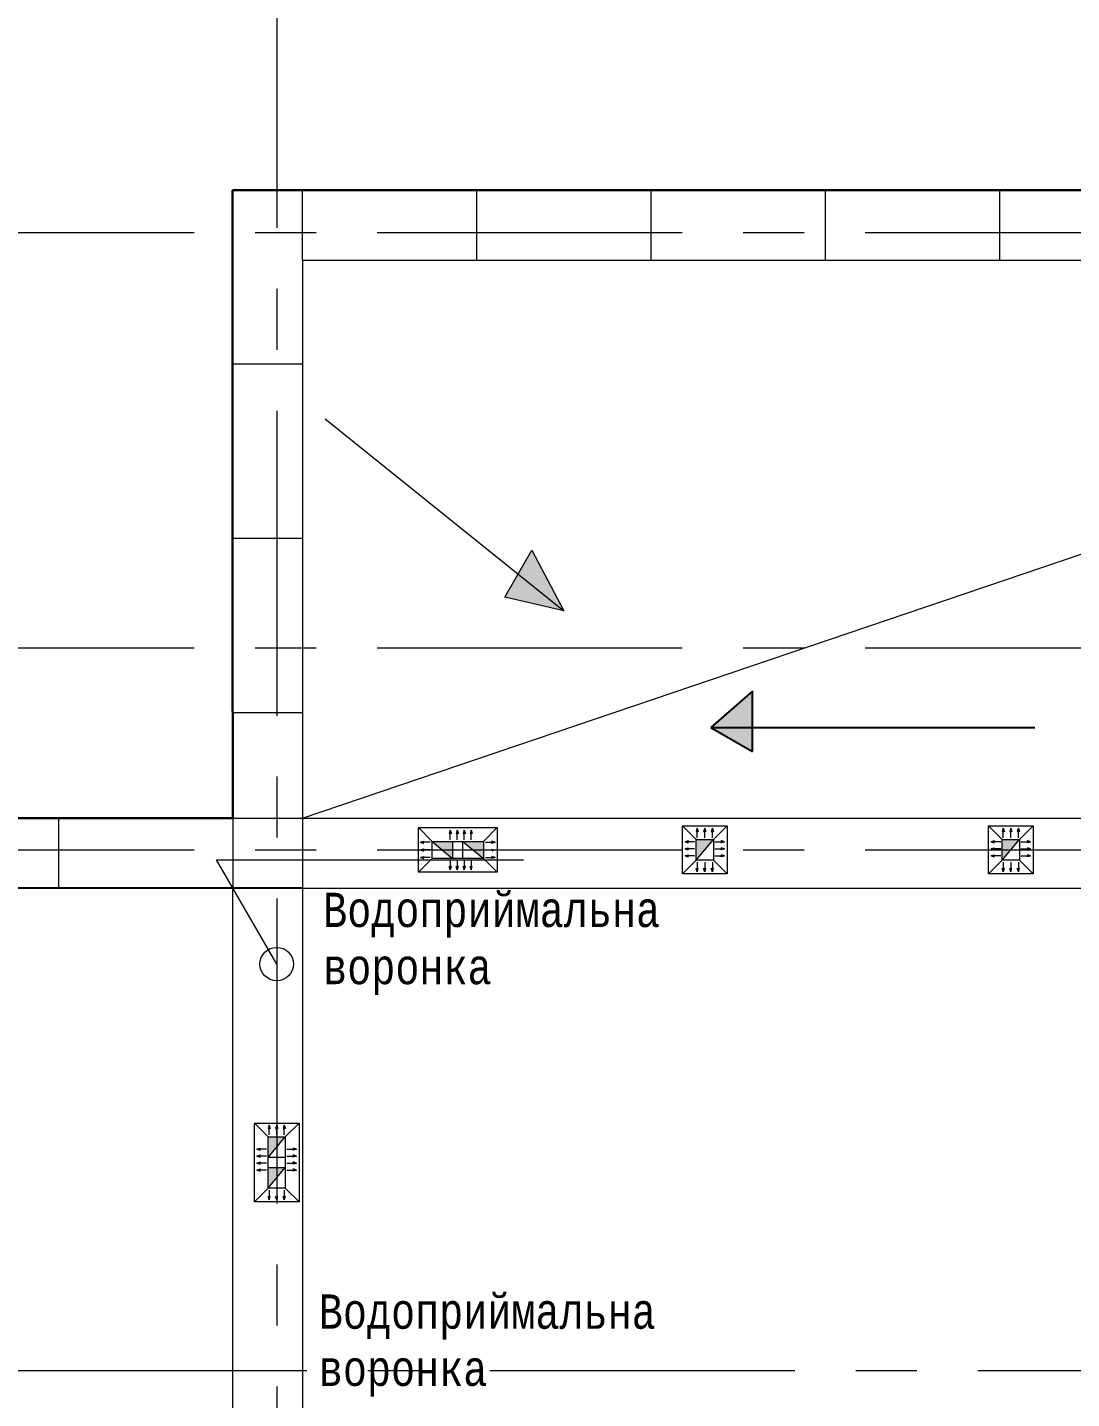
# Model space of a CAD drawing. Header units: millimetres. Extents: x -689206 to 4969298, y -1019800 to 703299.
# Drawn here: x 161613 to 169220, y -718328 to -708333 of the extents above; entities that cross this region are included whole.
import ezdxf

# ---------------------------------------------------------------- set-up
doc = ezdxf.new("R2010")
doc.units = ezdxf.units.MM
doc.linetypes.add('JIS_02_4.0', pattern=[5.5, 4, -1.5])
doc.linetypes.add('осеваяX2', pattern=[101.6, 63.5, -12.7, 12.7, -12.7])
doc.layers.add('кровля', color=211, linetype='Continuous')
doc.layers.add('четотам', color=7, linetype='Continuous')
for name, color, linetype, lineweight in [('РАЗМЕРЫ', 7, 'Continuous', 9), ('сваи', 7, 'JIS_02_4.0', 30), ('стены', 7, 'Continuous', 20)]:
    doc.layers.add(name, color=color, linetype=linetype, lineweight=lineweight)
doc.styles.add('Аннотативный', font='isocteur.ttf', dxfattribs={"width": 0.7, "height": 250})

msp = doc.modelspace()

# ---------------------------------------------------------------- hatches: boundary and pattern name
at = {"layer": 'кровля', "lineweight": 15}
h = msp.add_hatch(color=7, dxfattribs=at)
h.dxf.hatch_style = 1
h.paths.add_polyline_path([(164693.4, -714208.6), (164701.5, -714208.6), (164693.4, -714184.9)])
h.paths.add_polyline_path([(164685.2, -714208.6), (164693.4, -714208.6), (164693.4, -714184.9)])
h = msp.add_hatch(color=7, dxfattribs=at)
h.dxf.hatch_style = 1
h.paths.add_polyline_path([(164744.6, -714184.9), (164736.5, -714208.6), (164744.6, -714208.6)])
h.paths.add_polyline_path([(164744.6, -714184.9), (164744.6, -714208.6), (164752.7, -714208.6)])
h = msp.add_hatch(color=7, dxfattribs=at)
h.dxf.hatch_style = 1
h.paths.add_polyline_path([(164795.9, -714184.9), (164787.7, -714208.6), (164795.9, -714208.6)])
h.paths.add_polyline_path([(164795.9, -714184.9), (164795.9, -714208.6), (164804, -714208.6)])
h = msp.add_hatch(color=7, dxfattribs=at)
h.dxf.hatch_style = 1
h.paths.add_polyline_path([(164845.6, -714184.9), (164837.5, -714208.6), (164845.6, -714208.6)])
h.paths.add_polyline_path([(164845.6, -714184.9), (164845.6, -714208.6), (164853.8, -714208.6)])
at = {"layer": 'кровля', "lineweight": 15, "true_color": 0x000000}
h = msp.add_hatch(color=18, dxfattribs=at)
h.dxf.hatch_style = 1
h.paths.add_polyline_path([(166404, -714269.5), (166427.7, -714277.6), (166427.7, -714269.5)])
h.paths.add_polyline_path([(166404, -714269.5), (166427.7, -714269.5), (166427.7, -714261.3)])
h = msp.add_hatch(color=18, dxfattribs=at)
h.dxf.hatch_style = 1
h.paths.add_polyline_path([(166492.7, -714193.7), (166500.9, -714193.7), (166492.7, -714170.1)])
h.paths.add_polyline_path([(166484.6, -714193.7), (166492.7, -714193.7), (166492.7, -714170.1)])
h = msp.add_hatch(color=18, dxfattribs=at)
h.dxf.hatch_style = 1
h.paths.add_polyline_path([(166548, -714193.7), (166556.2, -714193.7), (166548, -714170.1)])
h.paths.add_polyline_path([(166539.9, -714193.7), (166548, -714193.7), (166548, -714170.1)])
h = msp.add_hatch(color=18, dxfattribs=at)
h.dxf.hatch_style = 1
h.paths.add_polyline_path([(166603.3, -714170.1), (166595.2, -714193.7), (166603.3, -714193.7)])
h.paths.add_polyline_path([(166603.3, -714170.1), (166603.3, -714193.7), (166611.4, -714193.7)])
h = msp.add_hatch(color=18, dxfattribs=at)
h.dxf.hatch_style = 1
h.paths.add_polyline_path([(166668.4, -714269.5), (166668.4, -714277.6), (166692, -714269.5)])
h.paths.add_polyline_path([(166668.4, -714261.3), (166668.4, -714269.5), (166692, -714269.5)])
h = msp.add_hatch(color=18, dxfattribs=at)
h.dxf.hatch_style = 1
h.paths.add_polyline_path([(168634, -714269.5), (168657.7, -714277.6), (168657.7, -714269.5)])
h.paths.add_polyline_path([(168634, -714269.5), (168657.7, -714269.5), (168657.7, -714261.3)])
h = msp.add_hatch(color=18, dxfattribs=at)
h.dxf.hatch_style = 1
h.paths.add_polyline_path([(168722.7, -714193.7), (168730.9, -714193.7), (168722.7, -714170.1)])
h.paths.add_polyline_path([(168714.6, -714193.7), (168722.7, -714193.7), (168722.7, -714170.1)])
h = msp.add_hatch(color=18, dxfattribs=at)
h.dxf.hatch_style = 1
h.paths.add_polyline_path([(168778, -714193.7), (168786.2, -714193.7), (168778, -714170.1)])
h.paths.add_polyline_path([(168769.9, -714193.7), (168778, -714193.7), (168778, -714170.1)])
h = msp.add_hatch(color=18, dxfattribs=at)
h.dxf.hatch_style = 1
h.paths.add_polyline_path([(168833.3, -714170.1), (168825.2, -714193.7), (168833.3, -714193.7)])
h.paths.add_polyline_path([(168833.3, -714170.1), (168833.3, -714193.7), (168841.4, -714193.7)])
h = msp.add_hatch(color=18, dxfattribs=at)
h.dxf.hatch_style = 1
h.paths.add_polyline_path([(168898.4, -714269.5), (168898.4, -714277.6), (168922, -714269.5)])
h.paths.add_polyline_path([(168898.4, -714261.3), (168898.4, -714269.5), (168922, -714269.5)])
at = {"layer": 'кровля', "lineweight": 15}
h = msp.add_hatch(color=7, dxfattribs=at)
h.dxf.hatch_style = 1
h.paths.add_polyline_path([(164476.1, -714273.6), (164499.7, -714281.8), (164499.7, -714273.6)])
h.paths.add_polyline_path([(164476.1, -714273.6), (164499.7, -714273.6), (164499.7, -714265.5)])
h = msp.add_hatch(color=7, dxfattribs=at)
h.dxf.hatch_style = 1
h.paths.add_polyline_path([(164996.3, -714273.6), (164996.3, -714281.8), (165020, -714273.6)])
h.paths.add_polyline_path([(164996.3, -714265.5), (164996.3, -714273.6), (165020, -714273.6)])
h = msp.add_hatch(color=7, dxfattribs=at)
h.dxf.hatch_style = 1
h.paths.add_polyline_path([(164996.3, -714328.9), (164996.3, -714337.1), (165020, -714328.9)])
h.paths.add_polyline_path([(164996.3, -714320.8), (164996.3, -714328.9), (165020, -714328.9)])
at = {"layer": 'кровля', "lineweight": 15, "true_color": 0x000000}
h = msp.add_hatch(color=18, dxfattribs=at)
h.dxf.hatch_style = 1
h.paths.add_polyline_path([(166404, -714320.7), (166427.7, -714328.8), (166427.7, -714320.7)])
h.paths.add_polyline_path([(166404, -714320.7), (166427.7, -714320.7), (166427.7, -714312.6)])
h = msp.add_hatch(color=18, dxfattribs=at)
h.dxf.hatch_style = 1
h.paths.add_polyline_path([(166668.4, -714320.7), (166668.4, -714328.8), (166692, -714320.7)])
h.paths.add_polyline_path([(166668.4, -714312.6), (166668.4, -714320.7), (166692, -714320.7)])
h = msp.add_hatch(color=18, dxfattribs=at)
h.dxf.hatch_style = 1
h.paths.add_polyline_path([(168634, -714320.7), (168657.7, -714328.8), (168657.7, -714320.7)])
h.paths.add_polyline_path([(168634, -714320.7), (168657.7, -714320.7), (168657.7, -714312.6)])
h = msp.add_hatch(color=18, dxfattribs=at)
h.dxf.hatch_style = 1
h.paths.add_polyline_path([(168898.4, -714320.7), (168898.4, -714328.8), (168922, -714320.7)])
h.paths.add_polyline_path([(168898.4, -714312.6), (168898.4, -714320.7), (168922, -714320.7)])
at = {"layer": 'кровля', "lineweight": 15}
h = msp.add_hatch(color=7, dxfattribs=at)
h.dxf.hatch_style = 1
h.paths.add_polyline_path([(164499.7, -714384.2), (164499.7, -714376.1), (164476.1, -714384.2)])
h.paths.add_polyline_path([(164499.7, -714392.3), (164499.7, -714384.2), (164476.1, -714384.2)])
h = msp.add_hatch(color=7, dxfattribs=at)
h.dxf.hatch_style = 1
h.paths.add_polyline_path([(164693.4, -714472.9), (164701.5, -714449.3), (164693.4, -714449.3)])
h.paths.add_polyline_path([(164693.4, -714472.9), (164693.4, -714449.3), (164685.2, -714449.3)])
h = msp.add_hatch(color=7, dxfattribs=at)
h.dxf.hatch_style = 1
h.paths.add_polyline_path([(164744.6, -714449.3), (164736.5, -714449.3), (164744.6, -714472.9)])
h.paths.add_polyline_path([(164752.7, -714449.3), (164744.6, -714449.3), (164744.6, -714472.9)])
h = msp.add_hatch(color=7, dxfattribs=at)
h.dxf.hatch_style = 1
h.paths.add_polyline_path([(164795.9, -714449.3), (164787.7, -714449.3), (164795.9, -714472.9)])
h.paths.add_polyline_path([(164804, -714449.3), (164795.9, -714449.3), (164795.9, -714472.9)])
h = msp.add_hatch(color=7, dxfattribs=at)
h.dxf.hatch_style = 1
h.paths.add_polyline_path([(164845.6, -714449.3), (164837.5, -714449.3), (164845.6, -714472.9)])
h.paths.add_polyline_path([(164853.8, -714449.3), (164845.6, -714449.3), (164845.6, -714472.9)])
h = msp.add_hatch(color=7, dxfattribs=at)
h.dxf.hatch_style = 1
h.paths.add_polyline_path([(165020, -714384.2), (164996.3, -714376.1), (164996.3, -714384.2)])
h.paths.add_polyline_path([(165020, -714384.2), (164996.3, -714384.2), (164996.3, -714392.3)])
at = {"layer": 'кровля', "lineweight": 15, "true_color": 0x000000}
h = msp.add_hatch(color=18, dxfattribs=at)
h.dxf.hatch_style = 1
h.paths.add_polyline_path([(166427.7, -714372), (166427.7, -714363.8), (166404, -714372)])
h.paths.add_polyline_path([(166427.7, -714380.1), (166427.7, -714372), (166404, -714372)])
h = msp.add_hatch(color=18, dxfattribs=at)
h.dxf.hatch_style = 1
h.paths.add_polyline_path([(166692, -714372), (166668.4, -714363.8), (166668.4, -714372)])
h.paths.add_polyline_path([(166692, -714372), (166668.4, -714372), (166668.4, -714380.1)])
h = msp.add_hatch(color=18, dxfattribs=at)
h.dxf.hatch_style = 1
h.paths.add_polyline_path([(168657.7, -714372), (168657.7, -714363.8), (168634, -714372)])
h.paths.add_polyline_path([(168657.7, -714380.1), (168657.7, -714372), (168634, -714372)])
h = msp.add_hatch(color=18, dxfattribs=at)
h.dxf.hatch_style = 1
h.paths.add_polyline_path([(168922, -714372), (168898.4, -714363.8), (168898.4, -714372)])
h.paths.add_polyline_path([(168922, -714372), (168898.4, -714372), (168898.4, -714380.1)])
h = msp.add_hatch(color=18, dxfattribs=at)
h.dxf.hatch_style = 1
h.paths.add_polyline_path([(166500.9, -714464.1), (166492.7, -714464.1), (166492.7, -714487.7)])
h.paths.add_polyline_path([(166492.7, -714464.1), (166484.6, -714464.1), (166492.7, -714487.7)])
h = msp.add_hatch(color=18, dxfattribs=at)
h.dxf.hatch_style = 1
h.paths.add_polyline_path([(166556.2, -714464.1), (166548, -714464.1), (166548, -714487.7)])
h.paths.add_polyline_path([(166548, -714464.1), (166539.9, -714464.1), (166548, -714487.7)])
h = msp.add_hatch(color=18, dxfattribs=at)
h.dxf.hatch_style = 1
h.paths.add_polyline_path([(166603.3, -714464.1), (166595.2, -714464.1), (166603.3, -714487.7)])
h.paths.add_polyline_path([(166611.4, -714464.1), (166603.3, -714464.1), (166603.3, -714487.7)])
h = msp.add_hatch(color=18, dxfattribs=at)
h.dxf.hatch_style = 1
h.paths.add_polyline_path([(168730.9, -714464.1), (168722.7, -714464.1), (168722.7, -714487.7)])
h.paths.add_polyline_path([(168722.7, -714464.1), (168714.6, -714464.1), (168722.7, -714487.7)])
h = msp.add_hatch(color=18, dxfattribs=at)
h.dxf.hatch_style = 1
h.paths.add_polyline_path([(168786.2, -714464.1), (168778, -714464.1), (168778, -714487.7)])
h.paths.add_polyline_path([(168778, -714464.1), (168769.9, -714464.1), (168778, -714487.7)])
h = msp.add_hatch(color=18, dxfattribs=at)
h.dxf.hatch_style = 1
h.paths.add_polyline_path([(168833.3, -714464.1), (168825.2, -714464.1), (168833.3, -714487.7)])
h.paths.add_polyline_path([(168841.4, -714464.1), (168833.3, -714464.1), (168833.3, -714487.7)])
at = {"layer": 'кровля', "lineweight": 15}
h = msp.add_hatch(color=7, dxfattribs=at)
h.dxf.hatch_style = 1
h.paths.add_polyline_path([(163373.8, -716359.7), (163381.9, -716359.7), (163373.8, -716336.1)])
h.paths.add_polyline_path([(163365.7, -716359.7), (163373.8, -716359.7), (163373.8, -716336.1)])
h = msp.add_hatch(color=7, dxfattribs=at)
h.dxf.hatch_style = 1
h.paths.add_polyline_path([(163429.1, -716359.7), (163437.2, -716359.7), (163429.1, -716336.1)])
h.paths.add_polyline_path([(163420.9, -716359.7), (163429.1, -716359.7), (163429.1, -716336.1)])
h = msp.add_hatch(color=7, dxfattribs=at)
h.dxf.hatch_style = 1
h.paths.add_polyline_path([(163484.4, -716336.1), (163476.2, -716359.7), (163484.4, -716359.7)])
h.paths.add_polyline_path([(163484.4, -716336.1), (163484.4, -716359.7), (163492.5, -716359.7)])
h = msp.add_hatch(color=7, dxfattribs=at)
h.dxf.hatch_style = 1
h.paths.add_polyline_path([(163285.1, -716510.4), (163308.7, -716518.5), (163308.7, -716510.4)])
h.paths.add_polyline_path([(163285.1, -716510.4), (163308.7, -716510.4), (163308.7, -716502.2)])
h = msp.add_hatch(color=7, dxfattribs=at)
h.dxf.hatch_style = 1
h.paths.add_polyline_path([(163285.1, -716560.2), (163308.7, -716568.3), (163308.7, -716560.2)])
h.paths.add_polyline_path([(163285.1, -716560.2), (163308.7, -716560.2), (163308.7, -716552)])
h = msp.add_hatch(color=7, dxfattribs=at)
h.dxf.hatch_style = 1
h.paths.add_polyline_path([(163549.4, -716510.4), (163549.4, -716518.5), (163573.1, -716510.4)])
h.paths.add_polyline_path([(163549.4, -716502.2), (163549.4, -716510.4), (163573.1, -716510.4)])
h = msp.add_hatch(color=7, dxfattribs=at)
h.dxf.hatch_style = 1
h.paths.add_polyline_path([(163549.4, -716560.2), (163549.4, -716568.3), (163573.1, -716560.2)])
h.paths.add_polyline_path([(163549.4, -716552), (163549.4, -716560.2), (163573.1, -716560.2)])
h = msp.add_hatch(color=7, dxfattribs=at)
h.dxf.hatch_style = 1
h.paths.add_polyline_path([(163285.1, -716611.4), (163308.7, -716619.6), (163308.7, -716611.4)])
h.paths.add_polyline_path([(163285.1, -716611.4), (163308.7, -716611.4), (163308.7, -716603.3)])
h = msp.add_hatch(color=7, dxfattribs=at)
h.dxf.hatch_style = 1
h.paths.add_polyline_path([(163308.7, -716662.7), (163308.7, -716654.5), (163285.1, -716662.7)])
h.paths.add_polyline_path([(163308.7, -716670.8), (163308.7, -716662.7), (163285.1, -716662.7)])
h = msp.add_hatch(color=7, dxfattribs=at)
h.dxf.hatch_style = 1
h.paths.add_polyline_path([(163549.4, -716611.4), (163549.4, -716619.6), (163573.1, -716611.4)])
h.paths.add_polyline_path([(163549.4, -716603.3), (163549.4, -716611.4), (163573.1, -716611.4)])
h = msp.add_hatch(color=7, dxfattribs=at)
h.dxf.hatch_style = 1
h.paths.add_polyline_path([(163573.1, -716662.7), (163549.4, -716654.5), (163549.4, -716662.7)])
h.paths.add_polyline_path([(163573.1, -716662.7), (163549.4, -716662.7), (163549.4, -716670.8)])
h = msp.add_hatch(color=7, dxfattribs=at)
h.dxf.hatch_style = 1
h.paths.add_polyline_path([(163373.8, -716880), (163381.9, -716856.3), (163373.8, -716856.3)])
h.paths.add_polyline_path([(163373.8, -716880), (163373.8, -716856.3), (163365.7, -716856.3)])
h = msp.add_hatch(color=7, dxfattribs=at)
h.dxf.hatch_style = 1
h.paths.add_polyline_path([(163429.1, -716880), (163437.2, -716856.3), (163429.1, -716856.3)])
h.paths.add_polyline_path([(163429.1, -716880), (163429.1, -716856.3), (163420.9, -716856.3)])
h = msp.add_hatch(color=7, dxfattribs=at)
h.dxf.hatch_style = 1
h.paths.add_polyline_path([(163484.4, -716856.3), (163476.2, -716856.3), (163484.4, -716880)])
h.paths.add_polyline_path([(163492.5, -716856.3), (163484.4, -716856.3), (163484.4, -716880)])
at = {"layer": 'РАЗМЕРЫ', "lineweight": 20, "ltscale": 150}
h = msp.add_hatch(color=256, dxfattribs=at)
h.dxf.hatch_style = 1
h.paths.add_polyline_path([(166610.5, -714253.9), (166485.5, -714253.9), (166485.5, -714403.9)])
h = msp.add_hatch(color=256, dxfattribs=at)
h.dxf.hatch_style = 1
h.paths.add_polyline_path([(168840.5, -714253.9), (168715.5, -714253.9), (168715.5, -714403.9)])
h = msp.add_hatch(color=256, dxfattribs=at)
h.dxf.hatch_style = 1
h.paths.add_polyline_path([(164934.9, -714391.4), (164934.9, -714266.4), (164784.9, -714266.4)])
h.paths.add_polyline_path([(164711.1, -714391.4), (164711.1, -714266.4), (164561.1, -714266.4)])
h = msp.add_hatch(color=256, dxfattribs=at)
h.dxf.hatch_style = 1
h.paths.add_polyline_path([(163491.6, -716421.1), (163366.6, -716421.1), (163366.6, -716571.1)])
h.paths.add_polyline_path([(163491.6, -716644.9), (163366.6, -716644.9), (163366.6, -716794.9)])
at = {"layer": 'сваи', "lineweight": 20, "ltscale": 15000}
h = msp.add_hatch(color=256, dxfattribs=at)
h.dxf.hatch_style = 1
h.paths.add_polyline_path([(165289, -712144.2), (165188, -712319), (165521.1, -712587)])
h.paths.add_polyline_path([(165188, -712319), (165091.1, -712487), (165521.1, -712587)])
h.paths.add_polyline_path([(166896.6, -713437), (166592.6, -713437), (166896.6, -713612.5)])
h.paths.add_polyline_path([(166896.6, -713172.1), (166592.6, -713437), (166896.6, -713437)])
h.paths.add_polyline_path([(165084.7, -718858), (164716.3, -719129.8), (165084.7, -719129.8)])
h.paths.add_polyline_path([(165084.7, -719129.8), (164716.3, -719129.8), (165084.7, -719342.5)])
h.paths.add_polyline_path([(161758.2, -718808.7), (161758.2, -719085), (162236.8, -719085)])
h.paths.add_polyline_path([(162236.8, -719085), (161758.2, -719085), (161758.2, -719320.4)])
h.paths.add_polyline_path([(164536.6, -724947), (164232.6, -724947), (164536.6, -725122.5)])
h.paths.add_polyline_path([(164536.6, -724682.1), (164232.6, -724947), (164536.6, -724947)])
h.paths.add_polyline_path([(162069.9, -724719.8), (162069.9, -724895.3), (162373.9, -724895.3)])
h.paths.add_polyline_path([(162373.9, -724895.3), (162069.9, -724895.3), (162069.9, -725160.1)])
h.paths.add_polyline_path([(166896.6, -730002.1), (166592.6, -730267), (166896.6, -730267)])
h.paths.add_polyline_path([(166896.6, -730267), (166592.6, -730267), (166896.6, -730442.5)])
h.paths.add_polyline_path([(165521.1, -731167), (165078.3, -731399.1), (165253.1, -731500)])
h.paths.add_polyline_path([(165521.1, -731167), (165253.1, -731500), (165421.1, -731597)])

# ---------------------------------------------------------------- linework, layer by layer
at = {"layer": 'кровля', "color": 18, "lineweight": 15, "true_color": 0x000000}
for p, q in [((166485.5, -714253.9), (166385.5, -714153.9)), ((166610.5, -714253.9), (166710.5, -714153.9)), ((168715.5, -714253.9), (168615.5, -714153.9)), ((168840.5, -714253.9), (168940.5, -714153.9)), ((166404, -714269.5), (166427.7, -714261.3)), ((166427.7, -714261.3), (166427.7, -714269.5)), ((166492.7, -714170.1), (166484.6, -714193.7)), ((166484.6, -714193.7), (166492.7, -714193.7)), ((166492.7, -714240.1), (166492.7, -714170.1)), ((166492.7, -714170.1), (166500.9, -714193.7)), ((166500.9, -714193.7), (166492.7, -714193.7)), ((166548, -714170.1), (166539.9, -714193.7)), ((166539.9, -714193.7), (166548, -714193.7)), ((166548, -714240.1), (166548, -714170.1)), ((166548, -714170.1), (166556.2, -714193.7)), ((166556.2, -714193.7), (166548, -714193.7)), ((166603.3, -714170.1), (166595.2, -714193.7)), ((166595.2, -714193.7), (166603.3, -714193.7)), ((166603.3, -714240.1), (166603.3, -714170.1)), ((166603.3, -714170.1), (166611.4, -714193.7)), ((166611.4, -714193.7), (166603.3, -714193.7)), ((166692, -714269.5), (166668.4, -714261.3)), ((166668.4, -714261.3), (166668.4, -714269.5)), ((168634, -714269.5), (168657.7, -714261.3)), ((168657.7, -714261.3), (168657.7, -714269.5)), ((168722.7, -714170.1), (168714.6, -714193.7)), ((168714.6, -714193.7), (168722.7, -714193.7)), ((168722.7, -714240.1), (168722.7, -714170.1)), ((168722.7, -714170.1), (168730.9, -714193.7)), ((168730.9, -714193.7), (168722.7, -714193.7)), ((168778, -714170.1), (168769.9, -714193.7)), ((168769.9, -714193.7), (168778, -714193.7)), ((168778, -714240.1), (168778, -714170.1)), ((168778, -714170.1), (168786.2, -714193.7)), ((168786.2, -714193.7), (168778, -714193.7)), ((168833.3, -714170.1), (168825.2, -714193.7)), ((168825.2, -714193.7), (168833.3, -714193.7)), ((168833.3, -714240.1), (168833.3, -714170.1)), ((168833.3, -714170.1), (168841.4, -714193.7)), ((168841.4, -714193.7), (168833.3, -714193.7)), ((168922, -714269.5), (168898.4, -714261.3)), ((168898.4, -714261.3), (168898.4, -714269.5)), ((166474, -714269.5), (166404, -714269.5)), ((166404, -714269.5), (166427.7, -714277.6)), ((166404, -714320.7), (166427.7, -714312.6)), ((166474, -714320.7), (166404, -714320.7)), ((166404, -714320.7), (166427.7, -714328.8)), ((166427.7, -714277.6), (166427.7, -714269.5)), ((166427.7, -714312.6), (166427.7, -714320.7)), ((166427.7, -714328.8), (166427.7, -714320.7)), ((166622, -714269.5), (166692, -714269.5)), ((166622, -714320.7), (166692, -714320.7)), ((166692, -714269.5), (166668.4, -714277.6)), ((166668.4, -714277.6), (166668.4, -714269.5)), ((166692, -714320.7), (166668.4, -714312.6)), ((166668.4, -714312.6), (166668.4, -714320.7)), ((166692, -714320.7), (166668.4, -714328.8)), ((166668.4, -714328.8), (166668.4, -714320.7)), ((168704, -714269.5), (168634, -714269.5)), ((168634, -714269.5), (168657.7, -714277.6)), ((168634, -714320.7), (168657.7, -714312.6)), ((168704, -714320.7), (168634, -714320.7)), ((168634, -714320.7), (168657.7, -714328.8)), ((168657.7, -714277.6), (168657.7, -714269.5)), ((168657.7, -714312.6), (168657.7, -714320.7)), ((168657.7, -714328.8), (168657.7, -714320.7)), ((168852, -714269.5), (168922, -714269.5)), ((168852, -714320.7), (168922, -714320.7)), ((168922, -714269.5), (168898.4, -714277.6)), ((168898.4, -714277.6), (168898.4, -714269.5)), ((168922, -714320.7), (168898.4, -714312.6)), ((168898.4, -714312.6), (168898.4, -714320.7)), ((168922, -714320.7), (168898.4, -714328.8)), ((168898.4, -714328.8), (168898.4, -714320.7)), ((166485.5, -714403.9), (166385.5, -714503.9)), ((166404, -714372), (166427.7, -714363.8)), ((166474, -714372), (166404, -714372)), ((166404, -714372), (166427.7, -714380.1)), ((166427.7, -714363.8), (166427.7, -714372)), ((166427.7, -714380.1), (166427.7, -714372)), ((166492.7, -714417.7), (166492.7, -714487.7)), ((166548, -714417.7), (166548, -714487.7)), ((166603.3, -714417.7), (166603.3, -714487.7)), ((166610.5, -714403.9), (166710.5, -714503.9)), ((166622, -714372), (166692, -714372)), ((166692, -714372), (166668.4, -714363.8)), ((166668.4, -714363.8), (166668.4, -714372)), ((166692, -714372), (166668.4, -714380.1)), ((166668.4, -714380.1), (166668.4, -714372)), ((168715.5, -714403.9), (168615.5, -714503.9)), ((168634, -714372), (168657.7, -714363.8)), ((168704, -714372), (168634, -714372)), ((168634, -714372), (168657.7, -714380.1)), ((168657.7, -714363.8), (168657.7, -714372)), ((168657.7, -714380.1), (168657.7, -714372)), ((168722.7, -714417.7), (168722.7, -714487.7)), ((168778, -714417.7), (168778, -714487.7)), ((168833.3, -714417.7), (168833.3, -714487.7)), ((168840.5, -714403.9), (168940.5, -714503.9)), ((168852, -714372), (168922, -714372)), ((168922, -714372), (168898.4, -714363.8)), ((168898.4, -714363.8), (168898.4, -714372)), ((168922, -714372), (168898.4, -714380.1)), ((168898.4, -714380.1), (168898.4, -714372)), ((166492.7, -714487.7), (166484.6, -714464.1)), ((166484.6, -714464.1), (166492.7, -714464.1)), ((166492.7, -714487.7), (166500.9, -714464.1)), ((166500.9, -714464.1), (166492.7, -714464.1)), ((166548, -714487.7), (166539.9, -714464.1)), ((166539.9, -714464.1), (166548, -714464.1)), ((166548, -714487.7), (166556.2, -714464.1)), ((166556.2, -714464.1), (166548, -714464.1)), ((166603.3, -714487.7), (166595.2, -714464.1)), ((166595.2, -714464.1), (166603.3, -714464.1)), ((166603.3, -714487.7), (166611.4, -714464.1)), ((166611.4, -714464.1), (166603.3, -714464.1)), ((168722.7, -714487.7), (168714.6, -714464.1)), ((168714.6, -714464.1), (168722.7, -714464.1)), ((168722.7, -714487.7), (168730.9, -714464.1)), ((168730.9, -714464.1), (168722.7, -714464.1)), ((168778, -714487.7), (168769.9, -714464.1)), ((168769.9, -714464.1), (168778, -714464.1)), ((168778, -714487.7), (168786.2, -714464.1)), ((168786.2, -714464.1), (168778, -714464.1)), ((168833.3, -714487.7), (168825.2, -714464.1)), ((168825.2, -714464.1), (168833.3, -714464.1)), ((168833.3, -714487.7), (168841.4, -714464.1)), ((168841.4, -714464.1), (168833.3, -714464.1))]:
    msp.add_line(p, q, dxfattribs=at)
at = {"layer": 'кровля', "color": 7, "lineweight": 15}
for p, q in [((164561.1, -714266.4), (164461.1, -714166.4)), ((164693.4, -714184.9), (164685.2, -714208.6)), ((164685.2, -714208.6), (164693.4, -714208.6)), ((164693.4, -714254.9), (164693.4, -714184.9)), ((164693.4, -714184.9), (164701.5, -714208.6)), ((164701.5, -714208.6), (164693.4, -714208.6)), ((164744.6, -714184.9), (164736.5, -714208.6)), ((164736.5, -714208.6), (164744.6, -714208.6)), ((164744.6, -714254.9), (164744.6, -714184.9)), ((164744.6, -714184.9), (164752.7, -714208.6)), ((164752.7, -714208.6), (164744.6, -714208.6)), ((164795.9, -714184.9), (164787.7, -714208.6)), ((164787.7, -714208.6), (164795.9, -714208.6)), ((164795.9, -714254.9), (164795.9, -714184.9)), ((164795.9, -714184.9), (164804, -714208.6)), ((164804, -714208.6), (164795.9, -714208.6)), ((164845.6, -714184.9), (164837.5, -714208.6)), ((164837.5, -714208.6), (164845.6, -714208.6)), ((164845.6, -714254.9), (164845.6, -714184.9)), ((164845.6, -714184.9), (164853.8, -714208.6)), ((164853.8, -714208.6), (164845.6, -714208.6)), ((164934.9, -714266.4), (165034.9, -714166.4)), ((164476.1, -714273.6), (164499.7, -714265.5)), ((164546.1, -714273.6), (164476.1, -714273.6)), ((164476.1, -714273.6), (164499.7, -714281.8)), ((164476.1, -714328.9), (164499.7, -714320.8)), ((164546.1, -714328.9), (164476.1, -714328.9)), ((164476.1, -714328.9), (164499.7, -714337.1)), ((164499.7, -714265.5), (164499.7, -714273.6)), ((164499.7, -714281.8), (164499.7, -714273.6)), ((164499.7, -714320.8), (164499.7, -714328.9)), ((164950, -714273.6), (165020, -714273.6)), ((164950, -714328.9), (165020, -714328.9)), ((165020, -714273.6), (164996.3, -714265.5)), ((164996.3, -714265.5), (164996.3, -714273.6)), ((165020, -714273.6), (164996.3, -714281.8)), ((164996.3, -714281.8), (164996.3, -714273.6)), ((165020, -714328.9), (164996.3, -714337.1)), ((164561.1, -714391.4), (164461.1, -714491.4)), ((164476.1, -714384.2), (164499.7, -714376.1)), ((164546.1, -714384.2), (164476.1, -714384.2)), ((164476.1, -714384.2), (164499.7, -714392.3)), ((164499.7, -714376.1), (164499.7, -714384.2)), ((164499.7, -714392.3), (164499.7, -714384.2)), ((164693.4, -714472.9), (164685.2, -714449.3)), ((164685.2, -714449.3), (164693.4, -714449.3)), ((164693.4, -714402.9), (164693.4, -714472.9)), ((164693.4, -714472.9), (164701.5, -714449.3)), ((164701.5, -714449.3), (164693.4, -714449.3)), ((164744.6, -714472.9), (164736.5, -714449.3)), ((164736.5, -714449.3), (164744.6, -714449.3)), ((164744.6, -714402.9), (164744.6, -714472.9)), ((164744.6, -714472.9), (164752.7, -714449.3)), ((164752.7, -714449.3), (164744.6, -714449.3)), ((164795.9, -714472.9), (164787.7, -714449.3)), ((164787.7, -714449.3), (164795.9, -714449.3)), ((164795.9, -714402.9), (164795.9, -714472.9)), ((164795.9, -714472.9), (164804, -714449.3)), ((164804, -714449.3), (164795.9, -714449.3)), ((164845.6, -714472.9), (164837.5, -714449.3)), ((164837.5, -714449.3), (164845.6, -714449.3)), ((164845.6, -714402.9), (164845.6, -714472.9)), ((164845.6, -714472.9), (164853.8, -714449.3)), ((164853.8, -714449.3), (164845.6, -714449.3)), ((164934.9, -714391.4), (165034.9, -714491.4)), ((164950, -714384.2), (165020, -714384.2)), ((165020, -714384.2), (164996.3, -714376.1)), ((164996.3, -714376.1), (164996.3, -714384.2)), ((165020, -714384.2), (164996.3, -714392.3)), ((164996.3, -714392.3), (164996.3, -714384.2)), ((163366.6, -716421.1), (163266.6, -716321.1)), ((163373.8, -716336.1), (163365.7, -716359.7)), ((163365.7, -716359.7), (163373.8, -716359.7)), ((163373.8, -716406.1), (163373.8, -716336.1)), ((163373.8, -716336.1), (163381.9, -716359.7)), ((163381.9, -716359.7), (163373.8, -716359.7)), ((163429.1, -716336.1), (163420.9, -716359.7)), ((163420.9, -716359.7), (163429.1, -716359.7)), ((163429.1, -716406.1), (163429.1, -716336.1)), ((163429.1, -716336.1), (163437.2, -716359.7)), ((163484.4, -716336.1), (163476.2, -716359.7)), ((163476.2, -716359.7), (163484.4, -716359.7)), ((163484.4, -716406.1), (163484.4, -716336.1)), ((163484.4, -716336.1), (163492.5, -716359.7)), ((163492.5, -716359.7), (163484.4, -716359.7)), ((163491.6, -716421.1), (163591.6, -716321.1)), ((163285.1, -716510.4), (163308.7, -716502.2)), ((163355.1, -716510.4), (163285.1, -716510.4)), ((163285.1, -716510.4), (163308.7, -716518.5)), ((163285.1, -716560.2), (163308.7, -716552)), ((163355.1, -716560.2), (163285.1, -716560.2)), ((163285.1, -716560.2), (163308.7, -716568.3)), ((163308.7, -716502.2), (163308.7, -716510.4)), ((163308.7, -716518.5), (163308.7, -716510.4)), ((163308.7, -716552), (163308.7, -716560.2)), ((163308.7, -716568.3), (163308.7, -716560.2)), ((163503.1, -716510.4), (163573.1, -716510.4)), ((163503.1, -716560.2), (163573.1, -716560.2)), ((163573.1, -716510.4), (163549.4, -716502.2)), ((163549.4, -716502.2), (163549.4, -716510.4)), ((163573.1, -716510.4), (163549.4, -716518.5)), ((163549.4, -716518.5), (163549.4, -716510.4)), ((163573.1, -716560.2), (163549.4, -716552)), ((163549.4, -716552), (163549.4, -716560.2)), ((163573.1, -716560.2), (163549.4, -716568.3)), ((163549.4, -716568.3), (163549.4, -716560.2)), ((163285.1, -716611.4), (163308.7, -716603.3)), ((163355.1, -716611.4), (163285.1, -716611.4)), ((163285.1, -716611.4), (163308.7, -716619.6)), ((163285.1, -716662.7), (163308.7, -716654.5)), ((163308.7, -716603.3), (163308.7, -716611.4)), ((163308.7, -716619.6), (163308.7, -716611.4)), ((163308.7, -716654.5), (163308.7, -716662.7)), ((163503.1, -716611.4), (163573.1, -716611.4)), ((163573.1, -716611.4), (163549.4, -716603.3)), ((163549.4, -716603.3), (163549.4, -716611.4)), ((163573.1, -716611.4), (163549.4, -716619.6)), ((163549.4, -716619.6), (163549.4, -716611.4)), ((163573.1, -716662.7), (163549.4, -716654.5)), ((163549.4, -716654.5), (163549.4, -716662.7)), ((163355.1, -716662.7), (163285.1, -716662.7)), ((163285.1, -716662.7), (163308.7, -716670.8)), ((163308.7, -716670.8), (163308.7, -716662.7)), ((163503.1, -716662.7), (163573.1, -716662.7)), ((163573.1, -716662.7), (163549.4, -716670.8)), ((163549.4, -716670.8), (163549.4, -716662.7)), ((163366.6, -716794.9), (163266.6, -716894.9)), ((163373.8, -716880), (163365.7, -716856.3)), ((163365.7, -716856.3), (163373.8, -716856.3)), ((163373.8, -716810), (163373.8, -716880)), ((163373.8, -716880), (163381.9, -716856.3)), ((163381.9, -716856.3), (163373.8, -716856.3)), ((163429.1, -716880), (163420.9, -716856.3)), ((163429.1, -716810), (163429.1, -716880)), ((163429.1, -716880), (163437.2, -716856.3)), ((163437.2, -716856.3), (163429.1, -716856.3)), ((163484.4, -716880), (163476.2, -716856.3)), ((163476.2, -716856.3), (163484.4, -716856.3)), ((163484.4, -716810), (163484.4, -716880)), ((163484.4, -716880), (163492.5, -716856.3)), ((163492.5, -716856.3), (163484.4, -716856.3)), ((163491.6, -716794.9), (163591.6, -716894.9))]:
    msp.add_line(p, q, dxfattribs=at)
at = {"layer": 'кровля', "color": 18, "lineweight": 15, "true_color": 0x000000}
for points in [[(166385.5, -714153.9), (166710.5, -714153.9), (166710.5, -714503.9), (166385.5, -714503.9)], [(168615.5, -714153.9), (168940.5, -714153.9), (168940.5, -714503.9), (168615.5, -714503.9)], [(166485.5, -714253.9), (166610.5, -714253.9), (166610.5, -714403.9), (166485.5, -714403.9)], [(168715.5, -714253.9), (168840.5, -714253.9), (168840.5, -714403.9), (168715.5, -714403.9)]]:
    msp.add_lwpolyline(points, close=True, dxfattribs=at)
at = {"layer": 'кровля', "color": 7, "lineweight": 15}
for points in [[(165034.9, -714166.4), (165034.9, -714491.4), (164461.1, -714491.4), (164461.1, -714166.4)], [(164934.9, -714266.4), (164934.9, -714391.4), (164561.1, -714391.4), (164561.1, -714266.4)], [(163266.6, -716321.1), (163591.6, -716321.1), (163591.6, -716894.9), (163266.6, -716894.9)], [(163366.6, -716421.1), (163491.6, -716421.1), (163491.6, -716794.9), (163366.6, -716794.9)]]:
    msp.add_lwpolyline(points, close=True, dxfattribs=at)
at = {"layer": 'РАЗМЕРЫ', "lineweight": 20, "ltscale": 150}
for p, q in [((163618.1, -710028.9), (163618.1, -709518.9)), ((164888.1, -710028.9), (164888.1, -709518.9)), ((166158.1, -710028.9), (166158.1, -709518.9)), ((167428.1, -710028.9), (167428.1, -709518.9)), ((168698.1, -710028.9), (168698.1, -709518.9)), ((163619.2, -710788.9), (163108.1, -710788.9)), ((163619.2, -712058.9), (163108.1, -712058.9)), ((163616.6, -713328.9), (163105.4, -713328.9)), ((161838.2, -714098.5), (161838.2, -714608.5)), ((163108.2, -714098.5), (163108.2, -714608.5)), ((163108.2, -714098.5), (175610.2, -714098.5)), ((163429.1, -715161.1), (162990.9, -714402.2)), ((162990.9, -714402.2), (165228, -714402.2)), ((163108.2, -729282.8), (163108.2, -714608.5)), ((163618.1, -714608.5), (175610.2, -714608.4)), ((163618.1, -714608.5), (163618.1, -729282.8))]:
    msp.add_line(p, q, dxfattribs=at)
at = {"layer": 'РАЗМЕРЫ', "lineweight": 25, "ltscale": 150}
for p, q in [((166896.6, -713172.1), (166592.6, -713437)), ((166896.6, -713612.5), (166896.6, -713172.1)), ((166592.6, -713437), (168953, -713437)), ((166592.6, -713437), (166896.6, -713612.5))]:
    msp.add_line(p, q, dxfattribs=at)
at = {"layer": 'РАЗМЕРЫ', "linetype": 'осеваяX2', "lineweight": 5, "ltscale": 35}
msp.add_line((181429.1, -718126.9), (114376.4, -718126.9), dxfattribs=at)
at = {"layer": 'РАЗМЕРЫ', "lineweight": 20, "ltscale": 150}
msp.add_circle((163429.1, -715161.1), 122, dxfattribs=at)
at = {"layer": 'сваи', "lineweight": 20, "ltscale": 15000}
for p, q in [((163618.1, -714098.5), (175610.2, -710028.9)), ((163781.1, -711187), (165521.1, -712587)), ((165091.1, -712487), (165289, -712144.2)), ((165289, -712144.2), (165521.1, -712587)), ((165521.1, -712587), (165091.1, -712487))]:
    msp.add_line(p, q, dxfattribs=at)
at = {"layer": 'стены', "linetype": 'осеваяX2', "lineweight": 5, "ltscale": 35}
for p, q in [((163429.1, -700459.9), (163429.1, -750301.3)), ((114376.4, -709828.9), (181429.1, -709828.9)), ((114376.4, -712856.4), (181429.1, -712856.4)), ((114376.4, -714328.9), (181429.1, -714328.9))]:
    msp.add_line(p, q, dxfattribs=at)
at = {"layer": 'стены', "lineweight": 30}
for p, q in [((172891.1, -709518.9), (163108.1, -709518.9)), ((163108.1, -709518.9), (163108.1, -712545.6)), ((163108.1, -712545.6), (163108.2, -714098.5)), ((159553.2, -714098.5), (163108.2, -714098.5))]:
    msp.add_line(p, q, dxfattribs=at)
at = {"layer": 'стены', "lineweight": 20}
for q in [(163618.1, -714608.5), (175610.2, -710028.9), (176120.2, -710028.9)]:
    msp.add_line((163618.1, -710028.9), q, dxfattribs=at)
at = {"layer": 'стены', "lineweight": 25}
msp.add_line((163618.1, -714608.5), (159577.8, -714608.5), dxfattribs=at)
at = {"layer": 'четотам', "color": 18, "lineweight": 15, "true_color": 0x000000}
for points in [[(166485.5, -714403.9), (166485.5, -714253.9), (166610.5, -714253.9), (166610.5, -714403.9), (166485.5, -714403.9), (166610.5, -714253.9)], [(166485.5, -714403.9), (166485.5, -714253.9), (166610.5, -714253.9), (166610.5, -714403.9), (166485.5, -714403.9), (166610.5, -714253.9)], [(168715.5, -714403.9), (168715.5, -714253.9), (168840.5, -714253.9), (168840.5, -714403.9), (168715.5, -714403.9), (168840.5, -714253.9)], [(168715.5, -714403.9), (168715.5, -714253.9), (168840.5, -714253.9), (168840.5, -714403.9), (168715.5, -714403.9), (168840.5, -714253.9)]]:
    msp.add_lwpolyline(points, dxfattribs=at)
at = {"layer": 'четотам', "color": 7, "lineweight": 15}
for points in [[(164561.1, -714266.4), (164711.1, -714266.4), (164711.1, -714391.4), (164561.1, -714391.4), (164561.1, -714266.4), (164711.1, -714391.4)], [(164784.9, -714266.4), (164934.9, -714266.4), (164934.9, -714391.4), (164784.9, -714391.4), (164784.9, -714266.4), (164934.9, -714391.4)], [(163366.6, -716571.1), (163366.6, -716421.1), (163491.6, -716421.1), (163491.6, -716571.1), (163366.6, -716571.1), (163491.6, -716421.1)], [(163366.6, -716794.9), (163366.6, -716644.9), (163491.6, -716644.9), (163491.6, -716794.9), (163366.6, -716794.9), (163491.6, -716644.9)]]:
    msp.add_lwpolyline(points, dxfattribs=at)

# ---------------------------------------------------------------- texts
at = {"layer": 'РАЗМЕРЫ', "lineweight": 20, "ltscale": 150, "char_height": 250, "width": 850, "attachment_point": 1, "style": 'Аннотативный'}
for insert in [(163767.4, -714640.9), (163736, -717569.3)]:
    msp.add_mtext('Водоприймальна воронка', dxfattribs=dict(at, insert=insert))

doc.saveas('drawing.dxf')
